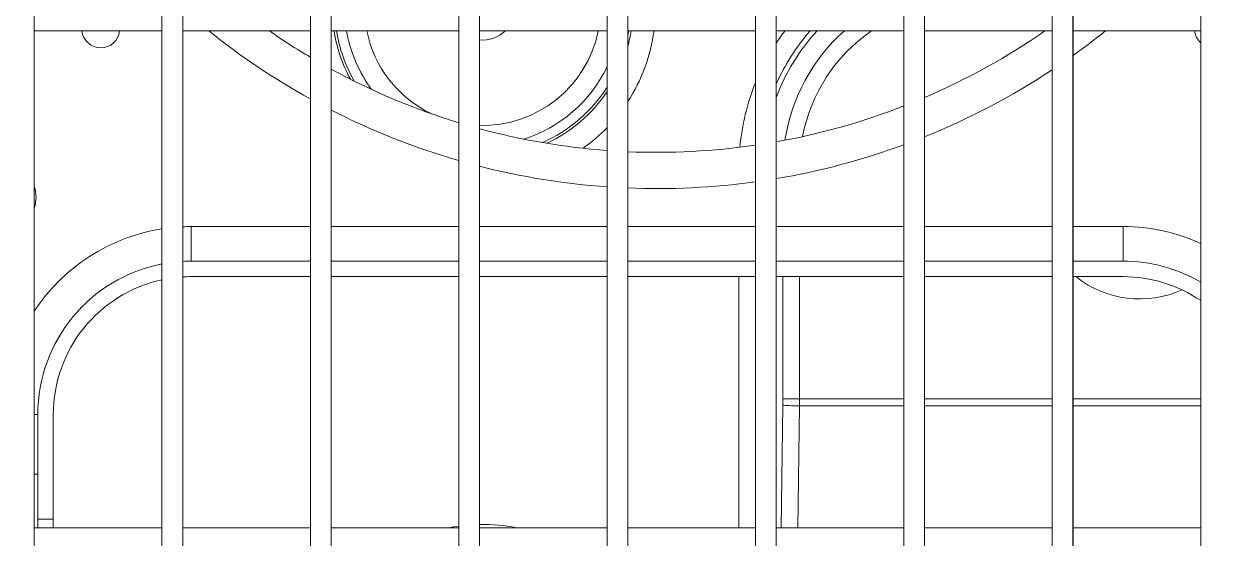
# Model space of a CAD drawing. Header units: millimetres. Extents: x 147592 to 201688, y -27981 to 8299.
# Drawn here: x 166958.2 to 167130.3, y -660.8 to -586.3 of the extents above; entities that cross this region are included whole.
import ezdxf

# ---------------------------------------------------------------- set-up
doc = ezdxf.new("R2010")
doc.units = ezdxf.units.MM
doc.layers.add('G-XREF-____-OTLN', color=7, linetype='Continuous', lineweight=5)
doc.layers.add('M-EQPM-____-OTLN', color=7, linetype='Continuous', lineweight=5)

# ---------------------------------------------------------------- blocks, each defined once
blk = doc.blocks.new('RUXYQ18BA - top_dwg-2871796-二层给排水_消防平面图')
at = {"layer": 'G-XREF-____-OTLN'}
for p, q in [((1002.97, -150.44), (1021.47, -150.44)), ((1024.47, -150.44), (1042.96, -150.44)), ((1045.96, -150.44), (1064.45, -150.44)), ((1067.45, -150.44), (1085.94, -150.44)), ((1088.94, -150.44), (1107.43, -150.44)), ((1110.43, -150.44), (1128.92, -150.44)), ((1131.92, -150.44), (1150.42, -150.44)), ((1153.41, -150.44), (1171.91, -150.44)), ((1042.96, -183.78), (1025.72, -183.78)), ((1064.45, -183.78), (1045.96, -183.78)), ((1085.94, -183.78), (1067.45, -183.78)), ((1107.43, -183.78), (1088.94, -183.78)), ((1128.92, -183.78), (1110.43, -183.78)), ((1150.42, -183.78), (1131.92, -183.78)), ((1160.66, -183.78), (1153.41, -183.78)), ((1042.96, -186.03), (1025.72, -186.03)), ((1064.45, -186.03), (1045.96, -186.03)), ((1085.94, -186.03), (1067.45, -186.03)), ((1107.43, -186.03), (1088.94, -186.03)), ((1128.92, -186.03), (1110.43, -186.03)), ((1150.42, -186.03), (1131.92, -186.03)), ((1160.66, -186.03), (1153.41, -186.03)), ((1021.47, -222.42), (1002.97, -222.42)), ((1042.96, -222.42), (1024.47, -222.42)), ((1064.45, -222.42), (1045.96, -222.42)), ((1085.94, -222.42), (1067.45, -222.42)), ((1107.43, -222.42), (1088.94, -222.42)), ((1128.92, -222.42), (1110.43, -222.42)), ((1150.42, -222.42), (1131.92, -222.42)), ((1171.91, -222.42), (1153.41, -222.42))]:
    blk.add_line(p, q, dxfattribs=at)
at = {"layer": 'G-XREF-____-OTLN', "color": 251, "true_color": 0x666666}
for p, q in [((1064.45, -178.78), (1045.96, -178.78)), ((1085.94, -178.78), (1067.45, -178.78)), ((1107.43, -178.78), (1088.94, -178.78)), ((1128.92, -178.78), (1110.43, -178.78)), ((1150.42, -178.78), (1131.92, -178.78)), ((1105.04, -222.42), (1105.04, -186.03)), ((1111.14, -222.42), (1111.39, -204.63)), ((1113.81, -203.75), (1128.92, -203.75)), ((1131.92, -203.75), (1150.42, -203.75)), ((1150.42, -204.76), (1131.92, -204.76)), ((1153.41, -203.75), (1171.91, -203.75)), ((1171.91, -204.76), (1153.41, -204.76)), ((1003.47, -206.02), (1002.97, -206.02)), ((1003.47, -214.65), (1002.97, -214.65)), ((1005.72, -221.16), (1003.47, -221.16))]:
    blk.add_line(p, q, dxfattribs=at)
at = {"layer": 'G-XREF-____-OTLN', "flags": 128}
for points in [[(999.98, 213.41), (999.98, -361.36), (1002.97, -361.36), (1002.97, 213.41)], [(1021.47, 213.41), (1021.47, -361.36), (1024.47, -361.36), (1024.47, 213.41)], [(1042.96, 213.41), (1042.96, -361.36), (1045.96, -361.36), (1045.96, 213.41)], [(1064.45, 213.41), (1064.45, -361.36), (1067.45, -361.36), (1067.45, 213.41)], [(1085.94, 213.41), (1085.94, -361.36), (1088.94, -361.36), (1088.94, 213.41)], [(1110.43, 213.41), (1107.43, 213.41), (1107.43, -361.36), (1110.43, -361.36)], [(1131.92, 213.41), (1128.92, 213.41), (1128.92, -361.36), (1131.92, -361.36)], [(1153.41, 213.41), (1150.42, 213.41), (1150.42, -361.36), (1153.41, -361.36)], [(1174.91, 213.41), (1171.91, 213.41), (1171.91, -361.36), (1174.91, -361.36)]]:
    blk.add_lwpolyline(points, close=True, dxfattribs=at)
at = {"layer": 'G-XREF-____-OTLN', "color": 251, "true_color": 0x666666, "flags": 128}
for points in [[(1025.72, -183.78), (1025.72, -178.78), (1042.96, -178.78)], [(1153.41, -178.78), (1160.66, -178.78), (1160.66, -183.78)], [(1113.81, -186.03), (1113.81, -203.75), (1111.4, -203.75), (1111.4, -186.03)], [(1128.92, -204.76), (1113.81, -204.76), (1113.55, -222.42)]]:
    blk.add_lwpolyline(points, dxfattribs=at)
at = {"layer": 'G-XREF-____-OTLN', "flags": 128}
for points in [[(1003.47, -206.02), (1003.47, -221.16), (1003.47, -222.42)], [(1005.72, -206.02), (1005.72, -221.16), (1005.72, -222.42)]]:
    blk.add_lwpolyline(points, dxfattribs=at)
at = {"layer": 'G-XREF-____-OTLN'}
for centre, radius, start, end in [((1012.61, -150.15), 2.75, 186.1145, 353.8855), ((1093.19, -69.57), 98.46, 235.2203, 239.326), ((1067.9, -147.03), 19.99, 189.8259, 216.4975), ((1067.9, -147.03), 4.75, 264.6116, 314.0655), ((1067.9, -147.03), 4.75, 264.6116, 314.0655), ((1137.87, -170.25), 29.99, 138.6571, 156.1871), ((1093.19, -69.57), 98.46, 293.1663, 304.7797), ((1173.77, -150.15), 2.75, 186.1145, 227.435), ((1093.19, -69.57), 98.46, 241.3345, 253.0296), ((1067.9, -147.03), 19.99, 287.3342, 334.5149), ((1093.19, -69.57), 98.46, 280.086, 291.2811), ((1093.19, -69.57), 98.46, 254.8456, 265.779), ((1093.19, -69.57), 98.46, 267.5271, 278.3182), ((998.23, -174.53), 5, 0, 18.1949), ((998.23, -174.53), 5, 341.8051, 0), ((1025.72, -206.02), 22.24, 90, 93.2206), ((1160.66, -206.02), 22.24, 59.6276, 90), ((1025.72, -206.02), 22.24, 101.0118, 180), ((1025.72, -206.02), 19.99, 102.2689, 180), ((1025.72, -206.02), 19.99, 90, 93.5833), ((1163.12, -174.27), 14.99, 231.633, 294.082), ((1163.12, -174.27), 14.99, 231.633, 294.082), ((1160.66, -206.02), 19.99, 55.7711, 90)]:
    blk.add_arc(centre, radius, start, end, dxfattribs=at)
at = {"layer": 'G-XREF-____-OTLN', "color": 251, "true_color": 0x666666}
for centre, radius, start, end in [((1093.19, -69.57), 103.71, 231.2412, 241.0309), ((1067.9, -147.03), 21.78, 189.0118, 208.5471), ((1067.9, -147.03), 21.43, 189.1586, 209.9015), ((1067.9, -147.03), 17.11, 191.5043, 244.1425), ((1067.9, -147.03), 17.11, 268.5064, 348.4957), ((1067.9, -147.03), 21.78, 345.0675, 350.9882), ((1067.9, -147.03), 25.07, 327.0819, 352.1787), ((1067.9, -147.03), 21.43, 349.0638, 350.8414), ((1137.87, -170.25), 32.83, 142.8823, 146.6965), ((1137.87, -170.25), 29.25, 137.3787, 159.6919), ((1137.87, -170.25), 26.47, 131.5437, 171.3622), ((1137.87, -170.25), 24.05, 124.5571, 169.2282), ((1093.19, -69.57), 103.71, 305.5014, 308.7588), ((1093.19, -69.57), 103.71, 291.9313, 303.4911), ((1137.87, -170.25), 32.83, 157.9915, 174.8417), ((1067.9, -147.03), 21.43, 293.9302, 327.3451), ((1067.9, -147.03), 21.78, 295.2845, 325.9501), ((1093.19, -69.57), 103.71, 242.9079, 253.9123), ((1067.9, -147.03), 25.07, 305.4856, 316.0408), ((1093.19, -69.57), 103.71, 279.5707, 290.1561), ((1093.19, -69.57), 103.71, 255.6294, 265.9929), ((1093.19, -69.57), 103.71, 267.6523, 277.8945), ((1025.72, -206.02), 27.24, 90, 92.6292), ((1160.66, -206.02), 27.24, 65.6164, 90), ((1025.72, -206.02), 27.24, 98.9727, 146.6015), ((1067.9, -246.99), 25.07, 78.612, 91.0191), ((1067.9, -246.99), 25.07, 97.8974, 101.388)]:
    blk.add_arc(centre, radius, start, end, dxfattribs=at)
for centre, major_axis, ratio, start_param, end_param in [((1107.03, -203.75), (0, 16.29), 0.267949, 4.658715, 4.712389), ((1113.81, -204.63), (-2.5, 0.04), 0.053643, 0.262186, 1.571569), ((1109.45, -203.75), (0, 18.79), 0.232318, 4.658715, 4.712389)]:
    blk.add_ellipse(centre, major_axis=major_axis, ratio=ratio, start_param=start_param, end_param=end_param, dxfattribs=at)
blk = doc.blocks.new('RUXYQ18BA - top_dwg-V211-二层给排水_消防平面图')
at = {"layer": 'G-XREF-____-OTLN'}
for p, q in [((1002.97, -150.44), (1021.47, -150.44)), ((1024.47, -150.44), (1042.96, -150.44)), ((1045.96, -150.44), (1064.45, -150.44)), ((1067.45, -150.44), (1085.94, -150.44)), ((1088.94, -150.44), (1107.43, -150.44)), ((1110.43, -150.44), (1128.92, -150.44)), ((1131.92, -150.44), (1150.42, -150.44)), ((1153.41, -150.44), (1171.91, -150.44)), ((1042.96, -183.78), (1025.72, -183.78)), ((1064.45, -183.78), (1045.96, -183.78)), ((1085.94, -183.78), (1067.45, -183.78)), ((1107.43, -183.78), (1088.94, -183.78)), ((1128.92, -183.78), (1110.43, -183.78)), ((1150.42, -183.78), (1131.92, -183.78)), ((1160.66, -183.78), (1153.41, -183.78)), ((1042.96, -186.03), (1025.72, -186.03)), ((1064.45, -186.03), (1045.96, -186.03)), ((1085.94, -186.03), (1067.45, -186.03)), ((1107.43, -186.03), (1088.94, -186.03)), ((1128.92, -186.03), (1110.43, -186.03)), ((1150.42, -186.03), (1131.92, -186.03)), ((1160.66, -186.03), (1153.41, -186.03)), ((1021.47, -222.42), (1002.97, -222.42)), ((1042.96, -222.42), (1024.47, -222.42)), ((1064.45, -222.42), (1045.96, -222.42)), ((1085.94, -222.42), (1067.45, -222.42)), ((1107.43, -222.42), (1088.94, -222.42)), ((1128.92, -222.42), (1110.43, -222.42)), ((1150.42, -222.42), (1131.92, -222.42)), ((1171.91, -222.42), (1153.41, -222.42))]:
    blk.add_line(p, q, dxfattribs=at)
at = {"layer": 'G-XREF-____-OTLN', "color": 251, "true_color": 0x666666}
for p, q in [((1064.45, -178.78), (1045.96, -178.78)), ((1085.94, -178.78), (1067.45, -178.78)), ((1107.43, -178.78), (1088.94, -178.78)), ((1128.92, -178.78), (1110.43, -178.78)), ((1150.42, -178.78), (1131.92, -178.78)), ((1105.04, -222.42), (1105.04, -186.03)), ((1111.14, -222.42), (1111.39, -204.63)), ((1113.81, -203.75), (1128.92, -203.75)), ((1131.92, -203.75), (1150.42, -203.75)), ((1150.42, -204.76), (1131.92, -204.76)), ((1153.41, -203.75), (1171.91, -203.75)), ((1171.91, -204.76), (1153.41, -204.76)), ((1003.47, -206.02), (1002.97, -206.02)), ((1003.47, -214.65), (1002.97, -214.65)), ((1005.72, -221.16), (1003.47, -221.16))]:
    blk.add_line(p, q, dxfattribs=at)
at = {"layer": 'G-XREF-____-OTLN', "flags": 128}
for points in [[(999.98, 213.41), (999.98, -361.36), (1002.97, -361.36), (1002.97, 213.41)], [(1021.47, 213.41), (1021.47, -361.36), (1024.47, -361.36), (1024.47, 213.41)], [(1042.96, 213.41), (1042.96, -361.36), (1045.96, -361.36), (1045.96, 213.41)], [(1064.45, 213.41), (1064.45, -361.36), (1067.45, -361.36), (1067.45, 213.41)], [(1085.94, 213.41), (1085.94, -361.36), (1088.94, -361.36), (1088.94, 213.41)], [(1110.43, 213.41), (1107.43, 213.41), (1107.43, -361.36), (1110.43, -361.36)], [(1131.92, 213.41), (1128.92, 213.41), (1128.92, -361.36), (1131.92, -361.36)], [(1153.41, 213.41), (1150.42, 213.41), (1150.42, -361.36), (1153.41, -361.36)], [(1174.91, 213.41), (1171.91, 213.41), (1171.91, -361.36), (1174.91, -361.36)]]:
    blk.add_lwpolyline(points, close=True, dxfattribs=at)
at = {"layer": 'G-XREF-____-OTLN', "color": 251, "true_color": 0x666666, "flags": 128}
for points in [[(1025.72, -183.78), (1025.72, -178.78), (1042.96, -178.78)], [(1153.41, -178.78), (1160.66, -178.78), (1160.66, -183.78)], [(1113.81, -186.03), (1113.81, -203.75), (1111.4, -203.75), (1111.4, -186.03)], [(1128.92, -204.76), (1113.81, -204.76), (1113.55, -222.42)]]:
    blk.add_lwpolyline(points, dxfattribs=at)
at = {"layer": 'G-XREF-____-OTLN', "flags": 128}
for points in [[(1003.47, -206.02), (1003.47, -221.16), (1003.47, -222.42)], [(1005.72, -206.02), (1005.72, -221.16), (1005.72, -222.42)]]:
    blk.add_lwpolyline(points, dxfattribs=at)
at = {"layer": 'G-XREF-____-OTLN'}
for centre, radius, start, end in [((1012.61, -150.15), 2.75, 186.1145, 353.8855), ((1093.19, -69.57), 98.46, 235.2203, 239.326), ((1067.9, -147.03), 19.99, 189.8259, 216.4975), ((1067.9, -147.03), 4.75, 264.6116, 314.0655), ((1067.9, -147.03), 4.75, 264.6116, 314.0655), ((1137.87, -170.25), 29.99, 138.6571, 156.1871), ((1093.19, -69.57), 98.46, 293.1663, 304.7797), ((1173.77, -150.15), 2.75, 186.1145, 227.435), ((1093.19, -69.57), 98.46, 241.3345, 253.0296), ((1067.9, -147.03), 19.99, 287.3342, 334.5149), ((1093.19, -69.57), 98.46, 280.086, 291.2811), ((1093.19, -69.57), 98.46, 254.8456, 265.779), ((1093.19, -69.57), 98.46, 267.5271, 278.3182), ((998.23, -174.53), 5, 0, 18.1949), ((998.23, -174.53), 5, 341.8051, 0), ((1025.72, -206.02), 22.24, 90, 93.2206), ((1160.66, -206.02), 22.24, 59.6276, 90), ((1025.72, -206.02), 22.24, 101.0118, 180), ((1025.72, -206.02), 19.99, 102.2689, 180), ((1025.72, -206.02), 19.99, 90, 93.5833), ((1163.12, -174.27), 14.99, 231.633, 294.082), ((1163.12, -174.27), 14.99, 231.633, 294.082), ((1160.66, -206.02), 19.99, 55.7711, 90)]:
    blk.add_arc(centre, radius, start, end, dxfattribs=at)
at = {"layer": 'G-XREF-____-OTLN', "color": 251, "true_color": 0x666666}
for centre, radius, start, end in [((1093.19, -69.57), 103.71, 231.2412, 241.0309), ((1067.9, -147.03), 21.78, 189.0118, 208.5471), ((1067.9, -147.03), 21.43, 189.1586, 209.9015), ((1067.9, -147.03), 17.11, 191.5043, 244.1425), ((1067.9, -147.03), 17.11, 268.5064, 348.4957), ((1067.9, -147.03), 21.78, 345.0675, 350.9882), ((1067.9, -147.03), 25.07, 327.0819, 352.1787), ((1067.9, -147.03), 21.43, 349.0638, 350.8414), ((1137.87, -170.25), 32.83, 142.8823, 146.6965), ((1137.87, -170.25), 29.25, 137.3787, 159.6919), ((1137.87, -170.25), 26.47, 131.5437, 171.3622), ((1137.87, -170.25), 24.05, 124.5571, 169.2282), ((1093.19, -69.57), 103.71, 305.5014, 308.7588), ((1093.19, -69.57), 103.71, 291.9313, 303.4911), ((1137.87, -170.25), 32.83, 157.9915, 174.8417), ((1067.9, -147.03), 21.43, 293.9302, 327.3451), ((1067.9, -147.03), 21.78, 295.2845, 325.9501), ((1093.19, -69.57), 103.71, 242.9079, 253.9123), ((1067.9, -147.03), 25.07, 305.4856, 316.0408), ((1093.19, -69.57), 103.71, 279.5707, 290.1561), ((1093.19, -69.57), 103.71, 255.6294, 265.9929), ((1093.19, -69.57), 103.71, 267.6523, 277.8945), ((1025.72, -206.02), 27.24, 90, 92.6292), ((1160.66, -206.02), 27.24, 65.6164, 90), ((1025.72, -206.02), 27.24, 98.9727, 146.6015), ((1067.9, -246.99), 25.07, 78.612, 91.0191), ((1067.9, -246.99), 25.07, 97.8974, 101.388)]:
    blk.add_arc(centre, radius, start, end, dxfattribs=at)
for centre, major_axis, ratio, start_param, end_param in [((1107.03, -203.75), (0, 16.29), 0.267949, 4.658715, 4.712389), ((1113.81, -204.63), (-2.5, 0.04), 0.053643, 0.262186, 1.571569), ((1109.45, -203.75), (0, 18.79), 0.232318, 4.658715, 4.712389)]:
    blk.add_ellipse(centre, major_axis=major_axis, ratio=ratio, start_param=start_param, end_param=end_param, dxfattribs=at)
blk = doc.blocks.new('RUXYQ18BA - RUXYQ18BA-2871902-二层给排水_消防平面图')
at = {"layer": 'M-EQPM-____-OTLN'}
for p, q in [((209.67, 151.74), (209.67, 726.51)), ((228.16, 726.51), (228.16, 151.74)), ((231.16, 151.74), (231.16, 726.51)), ((249.65, 726.51), (249.65, 151.74)), ((252.65, 151.74), (252.65, 726.51)), ((271.14, 726.51), (271.14, 151.74)), ((274.14, 151.74), (274.14, 726.51)), ((292.63, 726.51), (292.63, 151.74)), ((295.63, 151.74), (295.63, 726.51)), ((314.12, 726.51), (314.12, 151.74)), ((317.12, 151.74), (317.12, 726.51)), ((335.62, 726.51), (335.62, 151.74)), ((338.61, 151.74), (338.61, 726.51)), ((357.11, 726.51), (357.11, 151.74)), ((360.11, 151.74), (360.11, 726.51)), ((378.6, 726.51), (378.6, 151.74)), ((209.67, 362.65), (228.16, 362.65)), ((231.16, 362.65), (249.65, 362.65)), ((252.65, 362.65), (271.14, 362.65)), ((274.14, 362.65), (292.63, 362.65)), ((295.63, 362.65), (314.12, 362.65)), ((317.12, 362.65), (335.62, 362.65)), ((338.61, 362.65), (357.11, 362.65)), ((360.11, 362.65), (378.6, 362.65)), ((228.16, 290.68), (209.67, 290.68)), ((249.65, 290.68), (231.16, 290.68)), ((271.14, 290.68), (252.65, 290.68)), ((292.63, 290.68), (274.14, 290.68)), ((314.12, 290.68), (295.63, 290.68)), ((335.62, 290.68), (317.12, 290.68)), ((357.11, 290.68), (338.61, 290.68)), ((378.6, 290.68), (360.11, 290.68))]:
    blk.add_line(p, q, dxfattribs=at)
for name in ['RUXYQ18BA - top_dwg-2871796-二层给排水_消防平面图', 'RUXYQ18BA - top_dwg-V211-二层给排水_消防平面图']:
    blk.add_blockref(name, (-793.31, 513.1))

msp = doc.modelspace()

# ---------------------------------------------------------------- block references
at = {"layer": 'M-EQPM-____-OTLN', "lineweight": 80}
msp.add_blockref('RUXYQ18BA - RUXYQ18BA-2871902-二层给排水_消防平面图', (166750.01, -950), dxfattribs=at)

doc.saveas('drawing.dxf')
